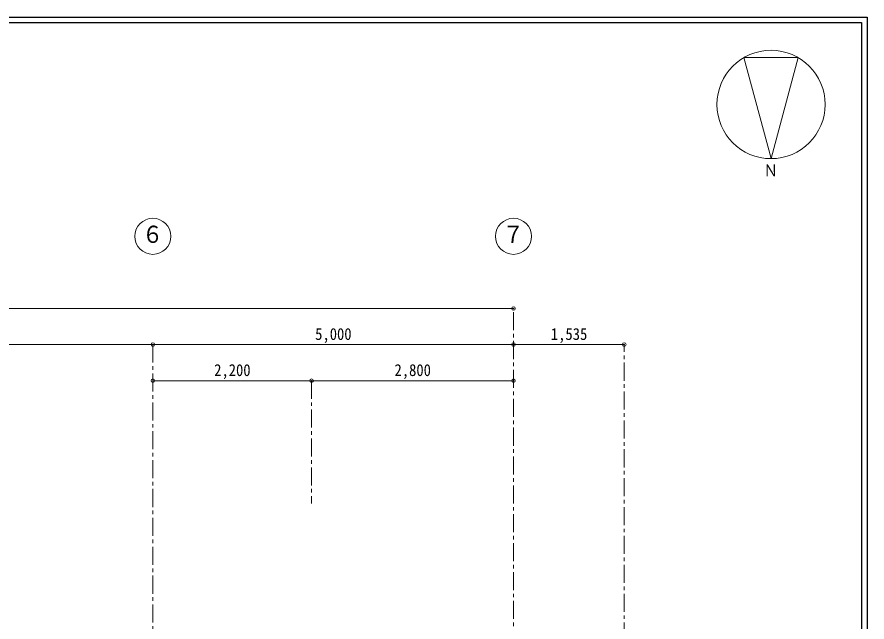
# Model space of a CAD drawing. Units: millimetres at full size, sheet at 1:50. Extents: x -19525 to 20275, y -14100 to 14100.
# Drawn here: x 8492 to 20275, y 5720 to 14100 of the extents above; entities that cross this region are included whole.
import ezdxf
from ezdxf.enums import TextEntityAlignment as Align

# ---------------------------------------------------------------- set-up
doc = ezdxf.new("R2010")
doc.units = ezdxf.units.MM
doc.header["$LTSCALE"] = 50
doc.header["$PDMODE"] = 32
doc.header["$PDSIZE"] = 50
doc.linetypes.add('CHAIN1', pattern=[8, 5, -1, 1, -1])
for name, color, linetype, lineweight in [('0-0_基準線･符号', 7, 'CHAIN1', 9), ('0-2_寸法線･文字', 6, 'Continuous', 9), ('0-6_文字', 3, 'Continuous', 18), ('0-F_その他', 253, 'Continuous', 18), ('F-8_F-8ﾚｲﾔ', 5, 'Continuous', 25)]:
    doc.layers.add(name, color=color, linetype=linetype, lineweight=lineweight)
doc.styles.add('ＭＳ ゴシック', font='')
doc.styles.get('ＭＳ ゴシック').set_extended_font_data('MS Gothic')

msp = doc.modelspace()

# ---------------------------------------------------------------- linework, layer by layer
at = {"layer": '0-0_基準線･符号'}
for p, q in [((15375, -7437.5), (15375, 10062.5)), ((10375, 9562.5), (10375, -6937.5)), ((16910, -6937.5), (16910, 9562.5)), ((12575, 9062.5), (12575, 7362.5))]:
    msp.add_line(p, q, dxfattribs=at)
at = {"layer": '0-2_寸法線･文字', "color": 7}
for p, q in [((-14625, 10062.5), (15375, 10062.5)), ((5375, 9562.5), (10375, 9562.5)), ((10375, 9562.5), (15375, 9562.5)), ((15375, 9562.5), (16910, 9562.5)), ((10375, 9062.5), (12575, 9062.5)), ((12575, 9062.5), (15375, 9062.5))]:
    msp.add_line(p, q, dxfattribs=at)
at = {"layer": '0-2_寸法線･文字'}
for p in [(15375, 10062.5), (10375, 9562.5), (15375, 9562.5), (16910, 9562.5), (10375, 9062.5), (12575, 9062.5), (15375, 9062.5)]:
    msp.add_point(p, dxfattribs=at)
at = {"layer": '0-6_文字'}
for centre in [(10375, 11062.5), (15375, 11062.5)]:
    msp.add_circle(centre, 250, dxfattribs=at)
at = {"layer": '0-F_その他', "color": 3}
msp.add_line((18944.26, 12138.56), (19319.26, 13538.08), dxfattribs=at)
msp.add_lwpolyline([(18944.26, 12138.56), (18569.26, 13538.08), (19319.26, 13538.08)], dxfattribs=at)
msp.add_circle((18944.26, 12888.56), 750, dxfattribs=at)
at = {"layer": 'F-8_F-8ﾚｲﾔ'}
for p, q in [((-19525, 14100), (20275, 14100)), ((-19450, 14025), (20200, 14025)), ((20200, 14025), (20200, -12900)), ((20275, 14100), (20275, -14100))]:
    msp.add_line(p, q, dxfattribs=at)

# ---------------------------------------------------------------- texts
at = {"layer": '0-2_寸法線･文字', "color": 2, "style": 'ＭＳ ゴシック', "width": 0.9}
for s, p in [('5,000', (12625, 9577.5)), ('1,535', (15892.5, 9577.5)), ('2,200', (11225, 9077.5)), ('2,800', (13725, 9077.5))]:
    msp.add_text(s, height=165, dxfattribs=at).set_placement(p, align=Align.BOTTOM_LEFT)
at = {"layer": '0-6_文字', "color": 2, "style": 'ＭＳ ゴシック', "width": 0.9}
for s, height, p in [('Ｎ', 165, (18840.08, 11842.39)), ('６', 238.3, (10225, 10900)), ('７', 238.3, (15225, 10900))]:
    msp.add_text(s, height=height, dxfattribs=at).set_placement(p, align=Align.BOTTOM_LEFT)

doc.saveas('drawing.dxf')
